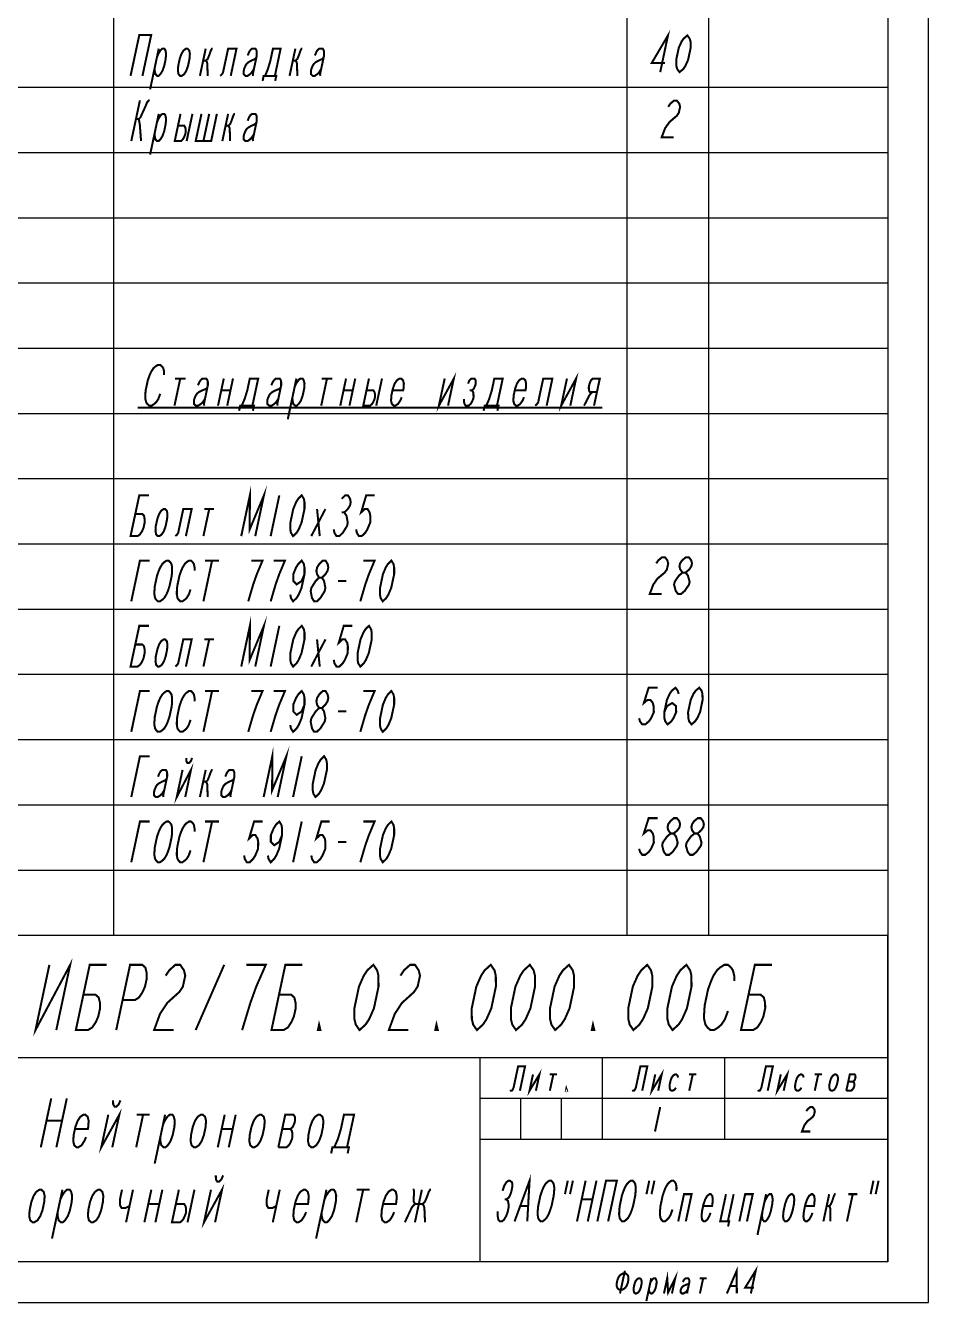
# Model space of a CAD drawing. Header units: millimetres. Extents: x 0 to 210, y 0 to 297.
# Drawn here: x 99.2 to 210, y 0 to 156.6 of the extents above; entities that cross this region are included whole.
import ezdxf

# ---------------------------------------------------------------- set-up
doc = ezdxf.new("R2010")
doc.units = ezdxf.units.MM
doc.header["$LTSCALE"] = 19.36
doc.layers.get('0').update_dxf_attribs({"linetype": 'CONTINUOUS'})

msp = doc.modelspace()

# ---------------------------------------------------------------- linework, layer by layer
at = {"color": 7, "linetype": 'Continuous'}
for p, q in [((210, 0), (210, 297)), ((110, 292), (110, 53)), ((173, 292), (173, 53)), ((183, 292), (183, 53)), ((205, 292), (205, 53)), ((205, 292), (205, 5)), ((110, 277), (110, 45)), ((173, 277), (173, 45)), ((183, 277), (183, 45)), ((205, 277), (205, 45)), ((205, 149), (20, 149)), ((205, 149), (20, 149)), ((205, 141), (20, 141)), ((205, 141), (20, 141)), ((205, 133), (20, 133)), ((205, 133), (20, 133)), ((205, 125), (20, 125)), ((110, 125), (20, 125)), ((205, 125), (128, 125)), ((205, 117), (20, 117)), ((205, 117), (20, 117)), ((205, 109), (20, 109)), ((205, 109), (20, 109)), ((205, 101), (20, 101)), ((205, 101), (20, 101)), ((205, 93), (20, 93)), ((205, 93), (20, 93)), ((205, 85), (20, 85)), ((205, 85), (20, 85)), ((205, 77), (20, 77)), ((205, 77), (20, 77)), ((205, 69), (20, 69)), ((205, 69), (20, 69)), ((205, 61), (20, 61)), ((205, 61), (20, 61)), ((205, 53), (20, 53)), ((205, 53), (20, 53)), ((205, 45), (20, 45)), ((205, 45), (20, 45)), ((205, 5), (205, 45)), ((205, 30), (20, 30)), ((155, 5), (155, 30)), ((170, 20), (170, 30)), ((185, 20), (185, 30)), ((205, 25), (155, 25)), ((160, 20), (160, 25)), ((165, 20), (165, 25)), ((205, 20), (155, 20)), ((205, 5), (20, 5)), ((0, 0), (210, 0))]:
    msp.add_line(p, q, dxfattribs=at)
at = {"color": 2, "linetype": 'Continuous', "const_width": 0.25}
for points in [[(112.11, 150.44), (113.18, 155.44), (114.64, 155.44), (113.57, 150.44)], [(177.09, 150.9), (178.04, 155.4), (176.05, 152.02), (177.69, 152.02)], [(179.46, 150.9), (179.18, 151.27), (179.07, 151.65), (179.05, 152.4), (179.37, 153.9), (179.71, 154.65), (179.97, 155.02), (180.42, 155.4), (180.7, 155.02), (180.81, 154.65), (180.83, 153.9), (180.51, 152.4), (180.17, 151.65), (179.91, 151.27), (179.46, 150.9)], [(115.57, 153.78), (114.51, 148.78)], [(115.35, 152.74), (115.52, 153.15), (115.78, 153.57), (116, 153.78), (116.26, 153.78), (116.39, 153.57), (116.47, 153.15), (116.42, 152.53), (116.25, 151.69), (116.03, 151.07), (115.77, 150.65), (115.55, 150.44), (115.38, 150.44), (115.16, 150.65), (115.08, 151.07), (115.08, 151.49)], [(118.14, 152.53), (118.36, 153.15), (118.62, 153.57), (118.92, 153.78), (119.09, 153.78), (119.31, 153.57), (119.39, 153.15), (119.34, 152.53), (119.17, 151.69), (118.95, 151.07), (118.69, 150.65), (118.39, 150.44), (118.21, 150.44), (118, 150.65), (117.92, 151.07), (117.96, 151.69), (118.14, 152.53)], [(121.33, 153.78), (120.62, 150.44)], [(121.02, 152.32), (121.19, 152.32), (121.36, 152.32), (121.58, 152.53), (121.75, 152.94), (121.97, 153.57), (122.1, 153.78), (122.19, 153.78)], [(123.11, 150.44), (123.33, 150.65), (123.46, 150.86), (123.5, 151.07), (124.08, 153.78), (125.11, 153.78), (124.4, 150.44)], [(126.48, 152.94), (126.65, 153.36), (126.78, 153.57), (127, 153.78), (127.43, 153.78), (127.56, 153.57), (127.6, 153.36), (127.6, 152.94), (127.11, 150.65), (127.15, 150.44)], [(128.61, 150.44), (128.79, 150.86), (128.96, 151.28), (129.27, 152.32), (129.58, 153.78), (130.52, 153.78), (129.82, 150.44)], [(132.33, 153.78), (131.62, 150.44)], [(132.02, 152.32), (132.19, 152.32), (132.36, 152.32), (132.58, 152.53), (132.75, 152.94), (132.97, 153.57), (133.1, 153.78), (133.19, 153.78)], [(134.73, 152.94), (134.9, 153.36), (135.03, 153.57), (135.25, 153.78), (135.68, 153.78), (135.81, 153.57), (135.85, 153.36), (135.85, 152.94), (135.36, 150.65), (135.4, 150.44)], [(121.36, 152.32), (121.49, 152.11), (121.53, 151.9), (121.57, 150.44)], [(127.55, 152.74), (127.42, 152.53), (126.95, 152.32), (126.56, 152.11), (126.34, 151.9), (126.21, 151.69), (126.04, 151.28), (126, 151.07), (125.99, 150.65), (126.21, 150.44), (126.46, 150.44), (126.77, 150.65), (126.98, 150.86), (127.24, 151.28)], [(132.36, 152.32), (132.49, 152.11), (132.53, 151.9), (132.57, 150.44)], [(135.8, 152.74), (135.67, 152.53), (135.2, 152.32), (134.81, 152.11), (134.59, 151.9), (134.46, 151.69), (134.29, 151.28), (134.25, 151.07), (134.24, 150.65), (134.46, 150.44), (134.71, 150.44), (135.02, 150.65), (135.23, 150.86), (135.49, 151.28)], [(128.31, 149.82), (128.44, 150.44), (129.99, 150.44), (129.85, 149.82)], [(113.26, 147.44), (112.2, 142.44)], [(112.77, 145.15), (113.12, 145.15), (113.33, 145.36), (113.99, 146.82), (114.16, 147.24), (114.38, 147.44), (114.46, 147.44)], [(178.07, 146.65), (178.33, 147.03), (178.77, 147.4), (179.14, 147.4), (179.43, 147.03), (179.53, 146.65), (179.37, 145.9), (179.11, 145.53), (178.66, 145.15), (178.22, 144.77), (177.69, 144.02), (177.27, 142.9), (178.73, 142.9)], [(115.57, 145.78), (114.51, 140.78)], [(115.35, 144.74), (115.52, 145.15), (115.78, 145.57), (116, 145.78), (116.26, 145.78), (116.39, 145.57), (116.47, 145.15), (116.42, 144.53), (116.25, 143.69), (116.03, 143.07), (115.77, 142.65), (115.55, 142.44), (115.38, 142.44), (115.16, 142.65), (115.08, 143.07), (115.08, 143.49)], [(118.24, 145.78), (117.53, 142.44), (118.3, 142.44), (118.52, 142.65), (118.65, 142.86), (118.82, 143.28), (118.87, 143.49), (118.87, 143.9), (118.83, 144.11), (118.7, 144.32), (117.93, 144.32)], [(119.7, 145.78), (118.99, 142.44)], [(120.81, 145.78), (120.1, 142.44), (122, 142.44), (122.7, 145.78)], [(121.76, 145.78), (121.05, 142.44)], [(124.08, 145.78), (123.37, 142.44)], [(123.77, 144.32), (123.94, 144.32), (124.11, 144.32), (124.33, 144.53), (124.5, 144.94), (124.72, 145.57), (124.85, 145.78), (124.94, 145.78)], [(126.48, 144.94), (126.65, 145.36), (126.78, 145.57), (127, 145.78), (127.43, 145.78), (127.56, 145.57), (127.6, 145.36), (127.6, 144.94), (127.11, 142.65), (127.15, 142.44)], [(113.12, 145.15), (113.16, 144.94), (113.24, 144.53), (113.4, 142.44)], [(124.11, 144.32), (124.24, 144.11), (124.28, 143.9), (124.32, 142.44)], [(127.55, 144.74), (127.42, 144.53), (126.95, 144.32), (126.56, 144.11), (126.34, 143.9), (126.21, 143.69), (126.04, 143.28), (126, 143.07), (125.99, 142.65), (126.21, 142.44), (126.46, 142.44), (126.77, 142.65), (126.98, 142.86), (127.24, 143.28)], [(116.23, 113.74), (116.23, 114.15), (116.13, 114.57), (115.99, 114.78), (115.75, 114.99), (115.47, 114.99), (115.14, 114.78), (114.91, 114.57), (114.64, 114.15), (114.45, 113.74), (114.23, 113.11), (113.96, 111.86), (113.92, 111.24), (113.93, 110.82), (114.03, 110.4), (114.17, 110.2), (114.41, 109.99), (114.69, 109.99), (115.01, 110.2), (115.24, 110.4), (115.52, 110.82), (115.75, 111.45)], [(118.21, 113.32), (117.5, 109.99)], [(117.55, 113.32), (118.86, 113.32)], [(120.38, 112.49), (120.56, 112.9), (120.7, 113.11), (120.93, 113.32), (121.4, 113.32), (121.54, 113.11), (121.59, 112.9), (121.59, 112.49), (121.11, 110.2), (121.16, 109.99)], [(123.55, 113.32), (122.84, 109.99)], [(124.68, 113.32), (123.97, 109.99)], [(125.75, 109.99), (125.93, 110.4), (126.11, 110.82), (126.43, 111.86), (126.74, 113.32), (127.77, 113.32), (127.06, 109.99)], [(129.38, 112.49), (129.56, 112.9), (129.7, 113.11), (129.93, 113.32), (130.4, 113.32), (130.54, 113.11), (130.59, 112.9), (130.59, 112.49), (130.11, 110.2), (130.16, 109.99)], [(132.46, 113.32), (131.4, 108.32)], [(132.24, 112.28), (132.42, 112.7), (132.7, 113.11), (132.93, 113.32), (133.21, 113.32), (133.35, 113.11), (133.45, 112.7), (133.41, 112.07), (133.23, 111.24), (133.01, 110.61), (132.73, 110.2), (132.5, 109.99), (132.31, 109.99), (132.08, 110.2), (131.98, 110.61), (131.97, 111.03)], [(136.21, 113.32), (135.5, 109.99)], [(135.55, 113.32), (136.86, 113.32)], [(138.55, 113.32), (137.84, 109.99)], [(139.68, 113.32), (138.97, 109.99)], [(141.36, 113.32), (140.66, 109.99), (141.5, 109.99), (141.73, 110.2), (141.87, 110.4), (142.05, 110.82), (142.1, 111.03), (142.09, 111.45), (142.04, 111.65), (141.9, 111.86), (141.05, 111.86)], [(142.96, 113.32), (142.25, 109.99)], [(145.38, 111.03), (145.2, 110.61), (144.92, 110.2), (144.59, 109.99), (144.41, 109.99), (144.17, 110.2), (144.07, 110.61), (144.11, 111.24), (144.29, 112.07), (144.51, 112.7), (144.79, 113.11), (145.11, 113.32), (145.3, 113.32), (145.54, 113.11), (145.64, 112.7), (145.6, 112.07), (145.55, 111.86), (144.24, 111.86)], [(150.65, 113.32), (149.94, 109.99), (151.77, 113.32), (151.06, 109.99)], [(153.51, 112.7), (153.7, 113.11), (153.93, 113.32), (154.3, 113.32), (154.45, 113.11), (154.45, 112.7), (154.41, 112.49), (154.22, 112.07), (153.99, 111.86), (153.71, 111.86)], [(155.75, 109.99), (155.93, 110.4), (156.11, 110.82), (156.43, 111.86), (156.74, 113.32), (157.77, 113.32), (157.06, 109.99)], [(160.38, 111.03), (160.2, 110.61), (159.92, 110.2), (159.59, 109.99), (159.41, 109.99), (159.17, 110.2), (159.07, 110.61), (159.11, 111.24), (159.29, 112.07), (159.51, 112.7), (159.79, 113.11), (160.11, 113.32), (160.3, 113.32), (160.54, 113.11), (160.64, 112.7), (160.6, 112.07), (160.55, 111.86), (159.24, 111.86)], [(161.75, 109.99), (161.98, 110.2), (162.12, 110.4), (162.16, 110.61), (162.74, 113.32), (163.86, 113.32), (163.16, 109.99)], [(165.65, 113.32), (164.94, 109.99), (166.77, 113.32), (166.06, 109.99)], [(168.97, 109.99), (169.68, 113.32), (168.83, 113.32), (168.6, 113.11), (168.42, 112.7), (168.33, 112.28), (168.34, 111.86), (168.48, 111.65), (169.32, 111.65)], [(121.55, 112.28), (121.41, 112.07), (120.9, 111.86), (120.48, 111.65), (120.25, 111.45), (120.11, 111.24), (119.93, 110.82), (119.88, 110.61), (119.89, 110.2), (120.12, 109.99), (120.41, 109.99), (120.73, 110.2), (120.96, 110.4), (121.24, 110.82)], [(123.24, 111.86), (124.37, 111.86)], [(130.55, 112.28), (130.41, 112.07), (129.9, 111.86), (129.48, 111.65), (129.25, 111.45), (129.11, 111.24), (128.93, 110.82), (128.88, 110.61), (128.89, 110.2), (129.12, 109.99), (129.41, 109.99), (129.73, 110.2), (129.96, 110.4), (130.24, 110.82)], [(138.24, 111.86), (139.37, 111.86)], [(153.02, 110.82), (153.03, 110.4), (153.08, 110.2), (153.22, 109.99), (153.59, 109.99), (153.83, 110.2), (153.96, 110.4), (154.15, 110.82), (154.19, 111.03), (154.18, 111.45), (154.14, 111.65), (153.99, 111.86)], [(167.75, 109.99), (168.39, 111.24), (168.53, 111.45), (168.76, 111.65)], [(113, 109.76), (170, 109.76)], [(125.43, 109.36), (125.56, 109.99), (127.25, 109.99), (127.12, 109.36)], [(155.43, 109.36), (155.56, 109.99), (157.25, 109.99), (157.12, 109.36)], [(125.69, 93.99), (126.75, 98.99), (126.73, 94.82), (128.47, 98.99), (127.41, 93.99)], [(112.69, 96.7), (113.55, 96.7), (113.76, 96.49), (113.84, 96.07), (113.84, 95.65), (113.71, 95.03), (113.53, 94.61), (113.27, 94.2), (112.97, 93.99), (112.11, 93.99), (113.18, 98.99), (114.38, 98.99)], [(130.36, 98.99), (129.3, 93.99)], [(132.05, 93.99), (131.79, 94.4), (131.71, 94.82), (131.72, 95.65), (132.07, 97.32), (132.42, 98.15), (132.68, 98.57), (133.11, 98.99), (133.37, 98.57), (133.45, 98.15), (133.45, 97.32), (133.09, 95.65), (132.74, 94.82), (132.48, 94.4), (132.05, 93.99)], [(138.01, 98.57), (138.44, 98.99), (138.78, 98.99), (139.04, 98.57), (139.12, 98.15), (139.03, 97.74), (138.77, 97.32), (138.34, 96.9), (138.6, 96.49), (138.68, 96.07), (138.76, 95.65), (138.67, 95.24), (138.41, 94.82), (138.15, 94.4), (137.72, 93.99), (137.38, 93.99), (137.12, 94.4), (137.04, 94.82)], [(142.05, 98.99), (141.02, 98.99), (140.4, 96.9), (140.84, 97.32), (141.18, 97.32), (141.44, 96.9), (141.52, 96.49), (141.51, 95.65), (141.16, 94.82), (140.9, 94.4), (140.47, 93.99), (140.13, 93.99), (139.87, 94.4), (139.79, 94.82)], [(115.39, 96.07), (115.61, 96.7), (115.87, 97.11), (116.17, 97.32), (116.34, 97.32), (116.56, 97.11), (116.64, 96.7), (116.59, 96.07), (116.42, 95.24), (116.2, 94.61), (115.94, 94.2), (115.64, 93.99), (115.46, 93.99), (115.25, 94.2), (115.17, 94.61), (115.21, 95.24), (115.39, 96.07)], [(117.61, 93.99), (117.83, 94.2), (117.96, 94.4), (118, 94.61), (118.58, 97.32), (119.61, 97.32), (118.9, 93.99)], [(121.76, 97.32), (121.05, 93.99)], [(121.16, 97.32), (122.36, 97.32)], [(134.28, 93.99), (136.02, 97.32)], [(134.99, 97.32), (135.32, 93.99)], [(138, 96.9), (138.34, 96.9)], [(112.2, 85.99), (113.26, 90.99), (114.46, 90.99)], [(115.35, 89.11), (115.09, 87.86), (115.04, 87.24), (115.04, 86.82), (115.12, 86.4), (115.25, 86.2), (115.46, 85.99), (115.72, 85.99), (116.02, 86.2), (116.24, 86.4), (116.5, 86.82), (116.68, 87.24), (116.89, 87.86), (117.16, 89.11), (117.21, 89.74), (117.21, 90.15), (117.13, 90.57), (117, 90.78), (116.78, 90.99), (116.53, 90.99), (116.22, 90.78), (116.01, 90.57), (115.75, 90.15), (115.57, 89.74), (115.35, 89.11)], [(119.96, 89.74), (119.96, 90.15), (119.88, 90.57), (119.75, 90.78), (119.53, 90.99), (119.28, 90.99), (118.97, 90.78), (118.76, 90.57), (118.5, 90.15), (118.32, 89.74), (118.1, 89.11), (117.84, 87.86), (117.79, 87.24), (117.79, 86.82), (117.87, 86.4), (118, 86.2), (118.21, 85.99), (118.47, 85.99), (118.77, 86.2), (118.99, 86.4), (119.25, 86.82), (119.47, 87.45)], [(122.11, 90.99), (121.05, 85.99)], [(121.25, 90.99), (122.97, 90.99)], [(126.55, 85.99), (127.16, 88.07), (127.6, 89.32), (127.95, 90.15), (128.3, 90.99), (126.93, 90.99)], [(129.3, 85.99), (129.91, 88.07), (130.35, 89.32), (130.7, 90.15), (131.05, 90.99), (129.68, 90.99)], [(133.45, 89.32), (133.1, 88.49), (132.49, 88.07), (132.07, 88.49), (132.07, 89.32), (132.42, 90.15), (132.68, 90.57), (133.11, 90.99), (133.37, 90.57), (133.45, 90.15), (133.45, 89.32), (133.09, 87.65), (132.74, 86.82), (132.48, 86.4), (132.05, 85.99), (131.79, 86.4), (131.71, 86.82)], [(135.25, 88.9), (134.99, 89.32), (134.91, 89.74), (135, 90.15), (135.26, 90.57), (135.69, 90.99), (136.03, 90.99), (136.29, 90.57), (136.37, 90.15), (136.28, 89.74), (136.02, 89.32), (135.59, 88.9)], [(140.3, 85.99), (140.91, 88.07), (141.35, 89.32), (141.7, 90.15), (142.05, 90.99), (140.68, 90.99)], [(143.05, 85.99), (142.79, 86.4), (142.71, 86.82), (142.72, 87.65), (143.07, 89.32), (143.42, 90.15), (143.68, 90.57), (144.11, 90.99), (144.37, 90.57), (144.45, 90.15), (144.45, 89.32), (144.09, 87.65), (143.74, 86.82), (143.48, 86.4), (143.05, 85.99)], [(176.6, 90.65), (176.87, 91.03), (177.31, 91.4), (177.68, 91.4), (177.96, 91.03), (178.07, 90.65), (177.91, 89.9), (177.64, 89.52), (177.2, 89.15), (176.75, 88.78), (176.23, 88.03), (175.81, 86.9), (177.27, 86.9)], [(179.84, 89.52), (179.55, 89.9), (179.45, 90.28), (179.53, 90.65), (179.79, 91.03), (180.24, 91.4), (180.6, 91.4), (180.89, 91.03), (180.99, 90.65), (180.91, 90.28), (180.65, 89.9), (180.2, 89.52)], [(179.28, 86.9), (178.99, 87.27), (178.89, 87.65), (178.79, 88.03), (178.87, 88.4), (179.13, 88.78), (179.39, 89.15), (179.84, 89.52), (180.2, 89.52), (180.49, 89.15), (180.59, 88.78), (180.7, 88.4), (180.62, 88.03), (180.35, 87.65), (180.09, 87.27), (179.65, 86.9), (179.28, 86.9)], [(134.63, 85.99), (134.37, 86.4), (134.29, 86.82), (134.21, 87.24), (134.29, 87.65), (134.56, 88.07), (134.82, 88.49), (135.25, 88.9), (135.59, 88.9), (135.85, 88.49), (135.93, 88.07), (136.01, 87.65), (135.93, 87.24), (135.66, 86.82), (135.4, 86.4), (134.97, 85.99), (134.63, 85.99)], [(137.57, 88.49), (138.6, 88.49)], [(112.69, 80.7), (113.55, 80.7), (113.76, 80.49), (113.84, 80.07), (113.84, 79.65), (113.71, 79.03), (113.53, 78.61), (113.27, 78.2), (112.97, 77.99), (112.11, 77.99), (113.18, 82.99), (114.38, 82.99)], [(125.69, 77.99), (126.75, 82.99), (126.73, 78.82), (128.47, 82.99), (127.41, 77.99)], [(130.36, 82.99), (129.3, 77.99)], [(132.05, 77.99), (131.79, 78.4), (131.71, 78.82), (131.72, 79.65), (132.07, 81.32), (132.42, 82.15), (132.68, 82.57), (133.11, 82.99), (133.37, 82.57), (133.45, 82.15), (133.45, 81.32), (133.09, 79.65), (132.74, 78.82), (132.48, 78.4), (132.05, 77.99)], [(139.3, 82.99), (138.27, 82.99), (137.65, 80.9), (138.09, 81.32), (138.43, 81.32), (138.69, 80.9), (138.77, 80.49), (138.76, 79.65), (138.41, 78.82), (138.15, 78.4), (137.72, 77.99), (137.38, 77.99), (137.12, 78.4), (137.04, 78.82)], [(140.3, 77.99), (140.04, 78.4), (139.96, 78.82), (139.97, 79.65), (140.32, 81.32), (140.67, 82.15), (140.93, 82.57), (141.36, 82.99), (141.62, 82.57), (141.7, 82.15), (141.7, 81.32), (141.34, 79.65), (140.99, 78.82), (140.73, 78.4), (140.3, 77.99)], [(115.39, 80.07), (115.61, 80.7), (115.87, 81.11), (116.17, 81.32), (116.34, 81.32), (116.56, 81.11), (116.64, 80.7), (116.59, 80.07), (116.42, 79.24), (116.2, 78.61), (115.94, 78.2), (115.64, 77.99), (115.46, 77.99), (115.25, 78.2), (115.17, 78.61), (115.21, 79.24), (115.39, 80.07)], [(117.61, 77.99), (117.83, 78.2), (117.96, 78.4), (118, 78.61), (118.58, 81.32), (119.61, 81.32), (118.9, 77.99)], [(121.76, 81.32), (121.05, 77.99)], [(121.16, 81.32), (122.36, 81.32)], [(134.28, 77.99), (136.02, 81.32)], [(134.99, 81.32), (135.32, 77.99)], [(133.45, 73.32), (133.1, 72.49), (132.49, 72.07), (132.07, 72.49), (132.07, 73.32), (132.42, 74.15), (132.68, 74.57), (133.11, 74.99), (133.37, 74.57), (133.45, 74.15), (133.45, 73.32), (133.09, 71.65), (132.74, 70.82), (132.48, 70.4), (132.05, 69.99), (131.79, 70.4), (131.71, 70.82)], [(143.05, 69.99), (142.79, 70.4), (142.71, 70.82), (142.72, 71.65), (143.07, 73.32), (143.42, 74.15), (143.68, 74.57), (144.11, 74.99), (144.37, 74.57), (144.45, 74.15), (144.45, 73.32), (144.09, 71.65), (143.74, 70.82), (143.48, 70.4), (143.05, 69.99)], [(176.76, 75.4), (175.67, 75.4), (175.08, 73.52), (175.53, 73.9), (175.9, 73.9), (176.18, 73.52), (176.28, 73.15), (176.31, 72.4), (175.97, 71.65), (175.7, 71.27), (175.26, 70.9), (174.89, 70.9), (174.61, 71.27), (174.5, 71.65)], [(177.59, 72.4), (177.93, 73.15), (178.56, 73.52), (179.03, 73.15), (179.05, 72.4), (178.71, 71.65), (178.45, 71.27), (178, 70.9), (177.71, 71.27), (177.61, 71.65), (177.59, 72.4), (177.91, 73.9), (178.25, 74.65), (178.51, 75.03), (178.96, 75.4), (179.24, 75.03), (179.35, 74.65)], [(180.93, 70.9), (180.64, 71.27), (180.54, 71.65), (180.51, 72.4), (180.83, 73.9), (181.17, 74.65), (181.44, 75.03), (181.88, 75.4), (182.17, 75.03), (182.27, 74.65), (182.29, 73.9), (181.98, 72.4), (181.63, 71.65), (181.37, 71.27), (180.93, 70.9)], [(112.2, 69.99), (113.26, 74.99), (114.46, 74.99)], [(115.35, 73.11), (115.09, 71.86), (115.04, 71.24), (115.04, 70.82), (115.12, 70.4), (115.25, 70.2), (115.46, 69.99), (115.72, 69.99), (116.02, 70.2), (116.24, 70.4), (116.5, 70.82), (116.68, 71.24), (116.89, 71.86), (117.16, 73.11), (117.21, 73.74), (117.21, 74.15), (117.13, 74.57), (117, 74.78), (116.78, 74.99), (116.53, 74.99), (116.22, 74.78), (116.01, 74.57), (115.75, 74.15), (115.57, 73.74), (115.35, 73.11)], [(119.96, 73.74), (119.96, 74.15), (119.88, 74.57), (119.75, 74.78), (119.53, 74.99), (119.28, 74.99), (118.97, 74.78), (118.76, 74.57), (118.5, 74.15), (118.32, 73.74), (118.1, 73.11), (117.84, 71.86), (117.79, 71.24), (117.79, 70.82), (117.87, 70.4), (118, 70.2), (118.21, 69.99), (118.47, 69.99), (118.77, 70.2), (118.99, 70.4), (119.25, 70.82), (119.47, 71.45)], [(122.11, 74.99), (121.05, 69.99)], [(121.25, 74.99), (122.97, 74.99)], [(126.55, 69.99), (127.16, 72.07), (127.6, 73.32), (127.95, 74.15), (128.3, 74.99), (126.93, 74.99)], [(129.3, 69.99), (129.91, 72.07), (130.35, 73.32), (130.7, 74.15), (131.05, 74.99), (129.68, 74.99)], [(135.25, 72.9), (134.99, 73.32), (134.91, 73.74), (135, 74.15), (135.26, 74.57), (135.69, 74.99), (136.03, 74.99), (136.29, 74.57), (136.37, 74.15), (136.28, 73.74), (136.02, 73.32), (135.59, 72.9)], [(140.3, 69.99), (140.91, 72.07), (141.35, 73.32), (141.7, 74.15), (142.05, 74.99), (140.68, 74.99)], [(134.63, 69.99), (134.37, 70.4), (134.29, 70.82), (134.21, 71.24), (134.29, 71.65), (134.56, 72.07), (134.82, 72.49), (135.25, 72.9), (135.59, 72.9), (135.85, 72.49), (135.93, 72.07), (136.01, 71.65), (135.93, 71.24), (135.66, 70.82), (135.4, 70.4), (134.97, 69.99), (134.63, 69.99)], [(137.57, 72.49), (138.6, 72.49)], [(128.44, 61.99), (129.5, 66.99), (129.48, 62.82), (131.22, 66.99), (130.16, 61.99)], [(112.2, 61.99), (113.26, 66.99), (114.46, 66.99)], [(118.49, 65.32), (117.78, 61.99), (119.52, 65.32), (118.82, 61.99)], [(118.97, 66.78), (118.97, 66.36), (119.1, 66.15), (119.27, 66.15), (119.49, 66.36), (119.66, 66.78)], [(133.11, 66.99), (132.05, 61.99)], [(134.8, 61.99), (134.54, 62.4), (134.46, 62.82), (134.47, 63.65), (134.82, 65.32), (135.17, 66.15), (135.43, 66.57), (135.86, 66.99), (136.12, 66.57), (136.2, 66.15), (136.2, 65.32), (135.84, 63.65), (135.49, 62.82), (135.23, 62.4), (134.8, 61.99)], [(116.55, 64.28), (116.42, 64.07), (115.95, 63.86), (115.56, 63.65), (115.34, 63.45), (115.21, 63.24), (115.04, 62.82), (115, 62.61), (114.99, 62.2), (115.21, 61.99), (115.46, 61.99), (115.77, 62.2), (115.98, 62.4), (116.24, 62.82)], [(115.48, 64.49), (115.65, 64.9), (115.78, 65.11), (116, 65.32), (116.43, 65.32), (116.56, 65.11), (116.6, 64.9), (116.6, 64.49), (116.11, 62.2), (116.15, 61.99)], [(121.33, 65.32), (120.62, 61.99)], [(121.02, 63.86), (121.19, 63.86), (121.36, 63.86), (121.58, 64.07), (121.75, 64.49), (121.97, 65.11), (122.1, 65.32), (122.19, 65.32)], [(124.8, 64.28), (124.67, 64.07), (124.2, 63.86), (123.81, 63.65), (123.59, 63.45), (123.46, 63.24), (123.29, 62.82), (123.25, 62.61), (123.24, 62.2), (123.46, 61.99), (123.71, 61.99), (124.02, 62.2), (124.23, 62.4), (124.49, 62.82)], [(123.73, 64.49), (123.9, 64.9), (124.03, 65.11), (124.25, 65.32), (124.68, 65.32), (124.81, 65.11), (124.85, 64.9), (124.85, 64.49), (124.36, 62.2), (124.4, 61.99)], [(121.36, 63.86), (121.49, 63.65), (121.53, 63.45), (121.57, 61.99)], [(176.76, 59.4), (175.67, 59.4), (175.08, 57.52), (175.53, 57.9), (175.9, 57.9), (176.18, 57.52), (176.28, 57.15), (176.31, 56.4), (175.97, 55.65), (175.7, 55.27), (175.26, 54.9), (174.89, 54.9), (174.61, 55.27), (174.5, 55.65)], [(178.38, 57.52), (178.09, 57.9), (177.99, 58.27), (178.07, 58.65), (178.33, 59.03), (178.77, 59.4), (179.14, 59.4), (179.43, 59.03), (179.53, 58.65), (179.45, 58.27), (179.19, 57.9), (178.74, 57.52)], [(181.3, 57.52), (181.01, 57.9), (180.91, 58.27), (180.99, 58.65), (181.25, 59.03), (181.7, 59.4), (182.06, 59.4), (182.35, 59.03), (182.45, 58.65), (182.37, 58.27), (182.11, 57.9), (181.67, 57.52)], [(112.2, 53.99), (113.26, 58.99), (114.46, 58.99)], [(115.35, 57.11), (115.09, 55.86), (115.04, 55.24), (115.04, 54.82), (115.12, 54.4), (115.25, 54.2), (115.46, 53.99), (115.72, 53.99), (116.02, 54.2), (116.24, 54.4), (116.5, 54.82), (116.68, 55.24), (116.89, 55.86), (117.16, 57.11), (117.21, 57.74), (117.21, 58.15), (117.13, 58.57), (117, 58.78), (116.78, 58.99), (116.53, 58.99), (116.22, 58.78), (116.01, 58.57), (115.75, 58.15), (115.57, 57.74), (115.35, 57.11)], [(119.96, 57.74), (119.96, 58.15), (119.88, 58.57), (119.75, 58.78), (119.53, 58.99), (119.28, 58.99), (118.97, 58.78), (118.76, 58.57), (118.5, 58.15), (118.32, 57.74), (118.1, 57.11), (117.84, 55.86), (117.79, 55.24), (117.79, 54.82), (117.87, 54.4), (118, 54.2), (118.21, 53.99), (118.47, 53.99), (118.77, 54.2), (118.99, 54.4), (119.25, 54.82), (119.47, 55.45)], [(122.11, 58.99), (121.05, 53.99)], [(121.25, 58.99), (122.97, 58.99)], [(128.3, 58.99), (127.27, 58.99), (126.65, 56.9), (127.09, 57.32), (127.43, 57.32), (127.69, 56.9), (127.77, 56.49), (127.76, 55.65), (127.41, 54.82), (127.15, 54.4), (126.72, 53.99), (126.38, 53.99), (126.12, 54.4), (126.04, 54.82)], [(130.7, 57.32), (130.35, 56.49), (129.74, 56.07), (129.32, 56.49), (129.32, 57.32), (129.67, 58.15), (129.93, 58.57), (130.36, 58.99), (130.62, 58.57), (130.7, 58.15), (130.7, 57.32), (130.34, 55.65), (129.99, 54.82), (129.73, 54.4), (129.3, 53.99), (129.04, 54.4), (128.96, 54.82)], [(133.11, 58.99), (132.05, 53.99)], [(136.55, 58.99), (135.52, 58.99), (134.9, 56.9), (135.34, 57.32), (135.68, 57.32), (135.94, 56.9), (136.02, 56.49), (136.01, 55.65), (135.66, 54.82), (135.4, 54.4), (134.97, 53.99), (134.63, 53.99), (134.37, 54.4), (134.29, 54.82)], [(140.3, 53.99), (140.91, 56.07), (141.35, 57.32), (141.7, 58.15), (142.05, 58.99), (140.68, 58.99)], [(143.05, 53.99), (142.79, 54.4), (142.71, 54.82), (142.72, 55.65), (143.07, 57.32), (143.42, 58.15), (143.68, 58.57), (144.11, 58.99), (144.37, 58.57), (144.45, 58.15), (144.45, 57.32), (144.09, 55.65), (143.74, 54.82), (143.48, 54.4), (143.05, 53.99)], [(137.57, 56.49), (138.6, 56.49)], [(177.82, 54.9), (177.53, 55.27), (177.43, 55.65), (177.33, 56.02), (177.4, 56.4), (177.67, 56.78), (177.93, 57.15), (178.38, 57.52), (178.74, 57.52), (179.03, 57.15), (179.13, 56.78), (179.23, 56.4), (179.15, 56.02), (178.89, 55.65), (178.63, 55.27), (178.18, 54.9), (177.82, 54.9)], [(180.74, 54.9), (180.46, 55.27), (180.35, 55.65), (180.25, 56.02), (180.33, 56.4), (180.59, 56.78), (180.85, 57.15), (181.3, 57.52), (181.67, 57.52), (181.95, 57.15), (182.05, 56.78), (182.16, 56.4), (182.08, 56.02), (181.82, 55.65), (181.55, 55.27), (181.11, 54.9), (180.74, 54.9)], [(102.15, 41.41), (100.45, 33.41), (104.7, 41.41), (103, 33.41)], [(106.32, 37.74), (107.82, 37.74), (108.2, 37.41), (108.36, 36.74), (108.37, 36.08), (108.15, 35.08), (107.86, 34.41), (107.42, 33.74), (106.9, 33.41), (105.4, 33.41), (107.1, 41.41), (109.2, 41.41)], [(111.13, 37.08), (112.63, 37.08), (113.15, 37.41), (113.59, 38.08), (113.88, 38.74), (114.1, 39.74), (114.09, 40.41), (113.93, 41.08), (113.55, 41.41), (112.05, 41.41), (110.35, 33.41)], [(116.42, 40.08), (116.86, 40.74), (117.6, 41.41), (118.2, 41.41), (118.66, 40.74), (118.82, 40.08), (118.53, 38.74), (118.09, 38.08), (117.35, 37.41), (116.61, 36.74), (115.73, 35.41), (115, 33.41), (117.4, 33.41)], [(120.1, 33.41), (123.6, 41.41)], [(125.8, 33.41), (126.81, 36.74), (127.53, 38.74), (128.12, 40.08), (128.7, 41.41), (126.3, 41.41)], [(130.32, 37.74), (131.82, 37.74), (132.2, 37.41), (132.36, 36.74), (132.37, 36.08), (132.15, 35.08), (131.86, 34.41), (131.42, 33.74), (130.9, 33.41), (129.4, 33.41), (131.1, 41.41), (133.2, 41.41)], [(140.2, 33.41), (139.74, 34.08), (139.58, 34.74), (139.57, 36.08), (140.13, 38.74), (140.72, 40.08), (141.16, 40.74), (141.9, 41.41), (142.36, 40.74), (142.52, 40.08), (142.53, 38.74), (141.97, 36.08), (141.38, 34.74), (140.94, 34.08), (140.2, 33.41)], [(145.22, 40.08), (145.66, 40.74), (146.4, 41.41), (147, 41.41), (147.46, 40.74), (147.62, 40.08), (147.33, 38.74), (146.89, 38.08), (146.15, 37.41), (145.41, 36.74), (144.53, 35.41), (143.8, 33.41), (146.2, 33.41)], [(154.6, 33.41), (154.14, 34.08), (153.98, 34.74), (153.97, 36.08), (154.53, 38.74), (155.12, 40.08), (155.56, 40.74), (156.3, 41.41), (156.76, 40.74), (156.92, 40.08), (156.93, 38.74), (156.37, 36.08), (155.78, 34.74), (155.34, 34.08), (154.6, 33.41)], [(159.4, 33.41), (158.94, 34.08), (158.78, 34.74), (158.77, 36.08), (159.33, 38.74), (159.92, 40.08), (160.36, 40.74), (161.1, 41.41), (161.56, 40.74), (161.72, 40.08), (161.73, 38.74), (161.17, 36.08), (160.58, 34.74), (160.14, 34.08), (159.4, 33.41)], [(164.2, 33.41), (163.74, 34.08), (163.58, 34.74), (163.57, 36.08), (164.13, 38.74), (164.72, 40.08), (165.16, 40.74), (165.9, 41.41), (166.36, 40.74), (166.52, 40.08), (166.53, 38.74), (165.97, 36.08), (165.38, 34.74), (164.94, 34.08), (164.2, 33.41)], [(173.8, 33.41), (173.34, 34.08), (173.18, 34.74), (173.17, 36.08), (173.73, 38.74), (174.32, 40.08), (174.76, 40.74), (175.5, 41.41), (175.96, 40.74), (176.12, 40.08), (176.13, 38.74), (175.57, 36.08), (174.98, 34.74), (174.54, 34.08), (173.8, 33.41)], [(178.6, 33.41), (178.14, 34.08), (177.98, 34.74), (177.97, 36.08), (178.53, 38.74), (179.12, 40.08), (179.56, 40.74), (180.3, 41.41), (180.76, 40.74), (180.92, 40.08), (180.93, 38.74), (180.37, 36.08), (179.78, 34.74), (179.34, 34.08), (178.6, 33.41)], [(186.18, 39.41), (186.17, 40.08), (186.01, 40.74), (185.78, 41.08), (185.4, 41.41), (184.95, 41.41), (184.43, 41.08), (184.06, 40.74), (183.62, 40.08), (183.33, 39.41), (182.96, 38.41), (182.54, 36.41), (182.48, 35.41), (182.48, 34.74), (182.64, 34.08), (182.87, 33.74), (183.25, 33.41), (183.7, 33.41), (184.22, 33.74), (184.59, 34.08), (185.03, 34.74), (185.4, 35.74)], [(187.92, 37.74), (189.42, 37.74), (189.8, 37.41), (189.96, 36.74), (189.97, 36.08), (189.75, 35.08), (189.46, 34.41), (189.02, 33.74), (188.5, 33.41), (187, 33.41), (188.7, 41.41), (190.8, 41.41)], [(135.4, 33.41), (135.1, 33.41), (135.24, 34.08), (135.4, 33.41)], [(149.8, 33.41), (149.5, 33.41), (149.64, 34.08), (149.8, 33.41)], [(169, 33.41), (168.7, 33.41), (168.84, 34.08), (169, 33.41)], [(158.72, 26.09), (158.76, 25.97), (158.89, 25.97), (158.98, 26.09), (159.1, 26.34), (159.66, 28.97), (160.51, 28.97), (159.88, 25.97)], [(161.48, 27.97), (161.06, 25.97), (162.27, 27.97), (161.84, 25.97)], [(173.72, 26.09), (173.76, 25.97), (173.89, 25.97), (173.98, 26.09), (174.1, 26.34), (174.66, 28.97), (175.51, 28.97), (174.88, 25.97)], [(176.48, 27.97), (176.06, 25.97), (177.27, 27.97), (176.84, 25.97)], [(189.12, 26.09), (189.16, 25.97), (189.29, 25.97), (189.38, 26.09), (189.5, 26.34), (190.06, 28.97), (190.91, 28.97), (190.28, 25.97)], [(191.88, 27.97), (191.46, 25.97), (192.67, 27.97), (192.24, 25.97)], [(163.52, 27.97), (164.43, 27.97)], [(163.98, 27.97), (163.55, 25.97)], [(165.65, 25.97), (165.52, 25.97), (165.57, 26.22), (165.65, 25.97)], [(179.29, 27.59), (179.21, 27.84), (179.04, 27.97), (178.91, 27.97), (178.69, 27.84), (178.5, 27.59), (178.36, 27.22), (178.25, 26.72), (178.24, 26.34), (178.31, 26.09), (178.48, 25.97), (178.62, 25.97), (178.84, 26.09), (179.02, 26.34)], [(180.62, 27.97), (181.53, 27.97)], [(181.08, 27.97), (180.65, 25.97)], [(194.69, 27.59), (194.61, 27.84), (194.44, 27.97), (194.31, 27.97), (194.09, 27.84), (193.9, 27.59), (193.76, 27.22), (193.65, 26.72), (193.64, 26.34), (193.71, 26.09), (193.88, 25.97), (194.02, 25.97), (194.24, 26.09), (194.42, 26.34)], [(196.02, 27.97), (196.93, 27.97)], [(196.48, 27.97), (196.05, 25.97)], [(197.96, 27.22), (198.1, 27.59), (198.29, 27.84), (198.51, 27.97), (198.64, 27.97), (198.81, 27.84), (198.89, 27.59), (198.88, 27.22), (198.77, 26.72), (198.62, 26.34), (198.44, 26.09), (198.22, 25.97), (198.08, 25.97), (197.91, 26.09), (197.84, 26.34), (197.85, 26.72), (197.96, 27.22)], [(199.92, 25.97), (200.35, 27.97), (200.94, 27.97), (201.04, 27.84), (201.05, 27.59), (201.03, 27.47), (200.91, 27.22), (200.75, 27.09), (200.16, 27.09)], [(199.92, 25.97), (200.51, 25.97), (200.67, 26.09), (200.76, 26.22), (200.88, 26.47), (200.91, 26.59), (200.9, 26.84), (200.86, 26.97), (200.75, 27.09)], [(102.38, 25.03), (101.1, 19.03)], [(104.29, 25.03), (103.01, 19.03)], [(109.38, 23.03), (108.52, 19.03), (110.73, 23.03), (109.87, 19.03)], [(109.97, 24.78), (109.98, 24.28), (110.15, 24.03), (110.38, 24.03), (110.65, 24.28), (110.87, 24.78)], [(177.09, 23.97), (176.45, 20.97)], [(195.01, 23.47), (195.19, 23.72), (195.51, 23.97), (195.77, 23.97), (195.98, 23.72), (196.06, 23.47), (195.95, 22.97), (195.77, 22.72), (195.45, 22.47), (195.13, 22.22), (194.77, 21.72), (194.48, 20.97), (195.52, 20.97)], [(101.79, 22.28), (103.7, 22.28)], [(106.65, 20.28), (106.43, 19.78), (106.1, 19.28), (105.71, 19.03), (105.49, 19.03), (105.2, 19.28), (105.08, 19.78), (105.13, 20.53), (105.34, 21.53), (105.62, 22.28), (105.95, 22.78), (106.34, 23.03), (106.56, 23.03), (106.85, 22.78), (106.97, 22.28), (106.92, 21.53), (106.87, 21.28), (105.29, 21.28)], [(113.65, 23.03), (112.8, 19.03)], [(112.86, 23.03), (114.44, 23.03)], [(116.35, 23.03), (115.07, 17.03)], [(116.08, 21.78), (116.3, 22.28), (116.63, 22.78), (116.91, 23.03), (117.25, 23.03), (117.42, 22.78), (117.54, 22.28), (117.49, 21.53), (117.28, 20.53), (117.01, 19.78), (116.68, 19.28), (116.4, 19.03), (116.17, 19.03), (115.89, 19.28), (115.77, 19.78), (115.77, 20.28)], [(119.74, 21.53), (120.02, 22.28), (120.35, 22.78), (120.74, 23.03), (120.96, 23.03), (121.25, 22.78), (121.37, 22.28), (121.32, 21.53), (121.11, 20.53), (120.83, 19.78), (120.5, 19.28), (120.11, 19.03), (119.89, 19.03), (119.6, 19.28), (119.48, 19.78), (119.53, 20.53), (119.74, 21.53)], [(123.66, 23.03), (122.81, 19.03)], [(125.01, 23.03), (124.16, 19.03)], [(126.94, 21.53), (127.22, 22.28), (127.55, 22.78), (127.94, 23.03), (128.16, 23.03), (128.45, 22.78), (128.57, 22.28), (128.52, 21.53), (128.31, 20.53), (128.03, 19.78), (127.7, 19.28), (127.31, 19.03), (127.09, 19.03), (126.8, 19.28), (126.68, 19.78), (126.73, 20.53), (126.94, 21.53)], [(130.24, 19.03), (131.09, 23.03), (132.1, 23.03), (132.27, 22.78), (132.28, 22.28), (132.23, 22.03), (132.01, 21.53), (131.73, 21.28), (130.72, 21.28)], [(134.14, 21.53), (134.42, 22.28), (134.75, 22.78), (135.14, 23.03), (135.36, 23.03), (135.65, 22.78), (135.77, 22.28), (135.72, 21.53), (135.51, 20.53), (135.23, 19.78), (134.9, 19.28), (134.51, 19.03), (134.29, 19.03), (134, 19.28), (133.88, 19.78), (133.93, 20.53), (134.14, 21.53)], [(137.1, 19.03), (137.32, 19.53), (137.54, 20.03), (137.92, 21.28), (138.29, 23.03), (139.53, 23.03), (138.67, 19.03)], [(123.29, 21.28), (124.64, 21.28)], [(130.24, 19.03), (131.25, 19.03), (131.53, 19.28), (131.69, 19.53), (131.91, 20.03), (131.97, 20.28), (131.96, 20.78), (131.9, 21.03), (131.73, 21.28)], [(136.72, 18.28), (136.87, 19.03), (138.9, 19.03), (138.74, 18.28)], [(122.57, 15.58), (122.58, 15.08), (122.75, 14.83), (122.98, 14.83), (123.25, 15.08), (123.47, 15.58)], [(159.22, 9.94), (161.06, 14.94), (160.78, 9.94)], [(121.98, 13.83), (121.12, 9.83), (123.33, 13.83), (122.48, 9.83)], [(157.75, 13.69), (157.96, 14.32), (158.21, 14.74), (158.48, 14.94), (158.64, 14.94), (158.91, 14.74), (158.94, 14.53), (158.93, 14.11), (158.8, 13.49), (158.63, 13.07), (158.51, 12.86), (158.23, 12.65), (158, 12.65)], [(162.38, 13.07), (162.12, 11.82), (162.06, 11.19), (162.05, 10.78), (162.12, 10.36), (162.23, 10.15), (162.42, 9.94), (162.66, 9.94), (162.93, 10.15), (163.14, 10.36), (163.38, 10.78), (163.55, 11.19), (163.76, 11.82), (164.02, 13.07), (164.08, 13.69), (164.09, 14.11), (164.02, 14.53), (163.91, 14.74), (163.72, 14.94), (163.48, 14.94), (163.21, 14.74), (163.01, 14.53), (162.76, 14.11), (162.59, 13.69), (162.38, 13.07)], [(165.75, 14.94), (165.4, 13.28)], [(166.38, 14.94), (166.02, 13.28)], [(167.94, 14.94), (166.88, 9.94)], [(169.27, 14.94), (168.2, 9.94)], [(169.38, 9.94), (170.44, 14.94), (171.77, 14.94), (170.7, 9.94)], [(172.38, 13.07), (172.12, 11.82), (172.06, 11.19), (172.05, 10.78), (172.12, 10.36), (172.23, 10.15), (172.42, 9.94), (172.66, 9.94), (172.93, 10.15), (173.14, 10.36), (173.38, 10.78), (173.55, 11.19), (173.76, 11.82), (174.02, 13.07), (174.08, 13.69), (174.09, 14.11), (174.02, 14.53), (173.91, 14.74), (173.72, 14.94), (173.48, 14.94), (173.21, 14.74), (173.01, 14.53), (172.76, 14.11), (172.59, 13.69), (172.38, 13.07)], [(175.75, 14.94), (175.4, 13.28)], [(176.38, 14.94), (176.02, 13.28)], [(179.08, 13.69), (179.09, 14.11), (179.02, 14.53), (178.91, 14.74), (178.72, 14.94), (178.48, 14.94), (178.21, 14.74), (178.01, 14.53), (177.76, 14.11), (177.59, 13.69), (177.38, 13.07), (177.12, 11.82), (177.06, 11.19), (177.05, 10.78), (177.12, 10.36), (177.23, 10.15), (177.42, 9.94), (177.66, 9.94), (177.93, 10.15), (178.14, 10.36), (178.38, 10.78), (178.59, 11.4)], [(203.25, 14.94), (202.9, 13.28)], [(203.88, 14.94), (203.52, 13.28)], [(99.94, 12.33), (100.22, 13.08), (100.55, 13.58), (100.94, 13.83), (101.16, 13.83), (101.45, 13.58), (101.57, 13.08), (101.52, 12.33), (101.31, 11.33), (101.03, 10.58), (100.7, 10.08), (100.31, 9.83), (100.09, 9.83), (99.8, 10.08), (99.68, 10.58), (99.73, 11.33), (99.94, 12.33)], [(103.75, 13.83), (102.47, 7.83)], [(103.48, 12.58), (103.7, 13.08), (104.03, 13.58), (104.31, 13.83), (104.65, 13.83), (104.82, 13.58), (104.94, 13.08), (104.89, 12.33), (104.68, 11.33), (104.41, 10.58), (104.08, 10.08), (103.8, 9.83), (103.57, 9.83), (103.29, 10.08), (103.17, 10.58), (103.17, 11.08)], [(107.14, 12.33), (107.42, 13.08), (107.75, 13.58), (108.14, 13.83), (108.36, 13.83), (108.65, 13.58), (108.77, 13.08), (108.72, 12.33), (108.51, 11.33), (108.23, 10.58), (107.9, 10.08), (107.51, 9.83), (107.29, 9.83), (107, 10.08), (106.88, 10.58), (106.93, 11.33), (107.14, 12.33)], [(111.06, 13.83), (110.8, 12.58), (110.8, 12.08), (110.86, 11.83), (111.03, 11.58), (111.48, 11.58), (111.99, 11.83)], [(112.41, 13.83), (111.56, 9.83)], [(114.66, 13.83), (113.81, 9.83)], [(116.01, 13.83), (115.16, 9.83)], [(118.04, 13.83), (117.19, 9.83), (118.2, 9.83), (118.48, 10.08), (118.64, 10.33), (118.86, 10.83), (118.92, 11.08), (118.91, 11.58), (118.85, 11.83), (118.68, 12.08), (117.67, 12.08)], [(119.95, 13.83), (119.1, 9.83)], [(129.06, 13.83), (128.8, 12.58), (128.8, 12.08), (128.86, 11.83), (129.03, 11.58), (129.48, 11.58), (129.99, 11.83)], [(130.41, 13.83), (129.56, 9.83)], [(133.65, 11.08), (133.43, 10.58), (133.1, 10.08), (132.71, 9.83), (132.49, 9.83), (132.2, 10.08), (132.08, 10.58), (132.13, 11.33), (132.34, 12.33), (132.62, 13.08), (132.95, 13.58), (133.34, 13.83), (133.56, 13.83), (133.85, 13.58), (133.97, 13.08), (133.92, 12.33), (133.87, 12.08), (132.29, 12.08)], [(136.15, 13.83), (134.87, 7.83)], [(135.88, 12.58), (136.1, 13.08), (136.43, 13.58), (136.71, 13.83), (137.05, 13.83), (137.22, 13.58), (137.34, 13.08), (137.29, 12.33), (137.08, 11.33), (136.81, 10.58), (136.48, 10.08), (136.2, 9.83), (135.97, 9.83), (135.69, 10.08), (135.57, 10.58), (135.57, 11.08)], [(140.65, 13.83), (139.8, 9.83)], [(139.86, 13.83), (141.44, 13.83)], [(144.45, 11.08), (144.23, 10.58), (143.9, 10.08), (143.51, 9.83), (143.29, 9.83), (143, 10.08), (142.88, 10.58), (142.93, 11.33), (143.14, 12.33), (143.42, 13.08), (143.75, 13.58), (144.14, 13.83), (144.36, 13.83), (144.65, 13.58), (144.77, 13.08), (144.72, 12.33), (144.67, 12.08), (143.09, 12.08)], [(146.73, 13.83), (146.84, 13.83), (146.9, 13.58), (146.85, 12.83), (146.86, 12.33), (147.03, 12.08), (147.93, 12.08), (148.21, 12.33), (148.43, 12.83), (148.7, 13.58), (148.86, 13.83), (148.98, 13.83)], [(147.85, 13.83), (147.37, 11.58), (147, 9.83)], [(157.14, 11.19), (157.16, 10.57), (157.23, 10.15), (157.42, 9.94), (157.66, 9.94), (157.93, 10.15), (158.18, 10.57), (158.35, 10.99), (158.48, 11.61), (158.49, 12.03), (158.42, 12.44), (158.23, 12.65)], [(167.45, 12.65), (168.78, 12.65)], [(179.3, 9.94), (180.01, 13.28), (180.94, 13.28), (180.23, 9.94)], [(183.27, 10.99), (183.1, 10.57), (182.86, 10.15), (182.58, 9.94), (182.42, 9.94), (182.23, 10.15), (182.16, 10.57), (182.22, 11.19), (182.4, 12.03), (182.61, 12.65), (182.85, 13.07), (183.13, 13.28), (183.29, 13.28), (183.48, 13.07), (183.54, 12.65), (183.49, 12.03), (183.45, 11.82), (182.35, 11.82)], [(185.16, 13.28), (184.45, 9.94), (185.55, 9.94), (185.41, 9.32)], [(185.39, 9.94), (186.1, 13.28)], [(186.8, 9.94), (187.51, 13.28), (188.44, 13.28), (187.73, 9.94)], [(190.08, 13.28), (189.02, 8.28)], [(189.86, 12.24), (190.03, 12.65), (190.27, 13.07), (190.47, 13.28), (190.71, 13.28), (190.82, 13.07), (190.89, 12.65), (190.83, 12.03), (190.66, 11.19), (190.45, 10.57), (190.2, 10.15), (190, 9.94), (189.84, 9.94), (189.65, 10.15), (189.59, 10.57), (189.6, 10.99)], [(192.4, 12.03), (192.61, 12.65), (192.85, 13.07), (193.13, 13.28), (193.29, 13.28), (193.48, 13.07), (193.54, 12.65), (193.49, 12.03), (193.31, 11.19), (193.1, 10.57), (192.86, 10.15), (192.58, 9.94), (192.42, 9.94), (192.23, 10.15), (192.16, 10.57), (192.22, 11.19), (192.4, 12.03)], [(195.77, 10.99), (195.6, 10.57), (195.36, 10.15), (195.08, 9.94), (194.92, 9.94), (194.73, 10.15), (194.66, 10.57), (194.72, 11.19), (194.9, 12.03), (195.11, 12.65), (195.35, 13.07), (195.63, 13.28), (195.79, 13.28), (195.98, 13.07), (196.04, 12.65), (195.99, 12.03), (195.95, 11.82), (194.85, 11.82)], [(197.82, 13.28), (197.11, 9.94)], [(197.51, 11.82), (197.66, 11.82), (197.82, 11.82), (198.02, 12.03), (198.19, 12.44), (198.4, 13.07), (198.52, 13.28), (198.6, 13.28)], [(200.71, 13.28), (200, 9.94)], [(200.16, 13.28), (201.26, 13.28)], [(114.29, 12.08), (115.64, 12.08)], [(145.76, 9.83), (146.58, 11.58), (146.75, 11.83), (147.03, 12.08)], [(147.93, 12.08), (148.1, 11.83), (148.16, 11.58), (148.24, 9.83)], [(159.93, 11.82), (160.87, 11.82)], [(197.82, 11.82), (197.93, 11.61), (197.97, 11.4), (197.97, 9.94)], [(172.86, 3.55), (172.5, 3.55), (172.29, 3.43), (172.14, 3.32), (171.97, 3.08), (171.83, 2.73), (171.76, 2.38), (171.75, 2.03), (171.82, 1.8), (171.92, 1.68), (172.08, 1.57), (172.44, 1.57), (172.65, 1.68), (172.8, 1.8), (172.97, 2.03), (173.11, 2.38), (173.18, 2.73), (173.19, 3.08), (173.12, 3.32), (173.02, 3.43), (172.86, 3.55)], [(172.76, 3.9), (172.16, 1.1)], [(177.55, 1.1), (177.95, 2.97), (178.06, 1.22), (178.93, 2.97), (178.53, 1.1)], [(185.27, 1.1), (186.48, 3.9), (186.49, 1.1)], [(188.21, 1.1), (188.8, 3.9), (187.5, 1.8), (188.6, 1.8)], [(173.94, 2.27), (174.07, 2.62), (174.25, 2.85), (174.46, 2.97), (174.58, 2.97), (174.74, 2.85), (174.81, 2.62), (174.8, 2.27), (174.7, 1.8), (174.56, 1.45), (174.39, 1.22), (174.18, 1.1), (174.06, 1.1), (173.9, 1.22), (173.83, 1.45), (173.84, 1.8), (173.94, 2.27)], [(175.99, 2.97), (175.39, 0.17)], [(175.86, 2.38), (175.97, 2.62), (176.15, 2.85), (176.29, 2.97), (176.48, 2.97), (176.57, 2.85), (176.65, 2.62), (176.63, 2.27), (176.54, 1.8), (176.4, 1.45), (176.23, 1.22), (176.08, 1.1), (175.96, 1.1), (175.8, 1.22), (175.73, 1.45), (175.71, 1.68)], [(180.64, 2.38), (180.55, 2.27), (180.22, 2.15), (179.95, 2.03), (179.81, 1.92), (179.72, 1.8), (179.61, 1.57), (179.58, 1.45), (179.6, 1.22), (179.75, 1.1), (179.94, 1.1), (180.15, 1.22), (180.29, 1.33), (180.47, 1.57)], [(179.87, 2.5), (179.98, 2.73), (180.07, 2.85), (180.21, 2.97), (180.52, 2.97), (180.62, 2.85), (180.65, 2.73), (180.67, 2.5), (180.39, 1.22), (180.43, 1.1)], [(181.93, 2.97), (182.79, 2.97)], [(182.36, 2.97), (181.96, 1.1)], [(185.71, 2.03), (186.45, 2.03)]]:
    msp.add_lwpolyline(points, dxfattribs=at)

doc.saveas('drawing.dxf')
